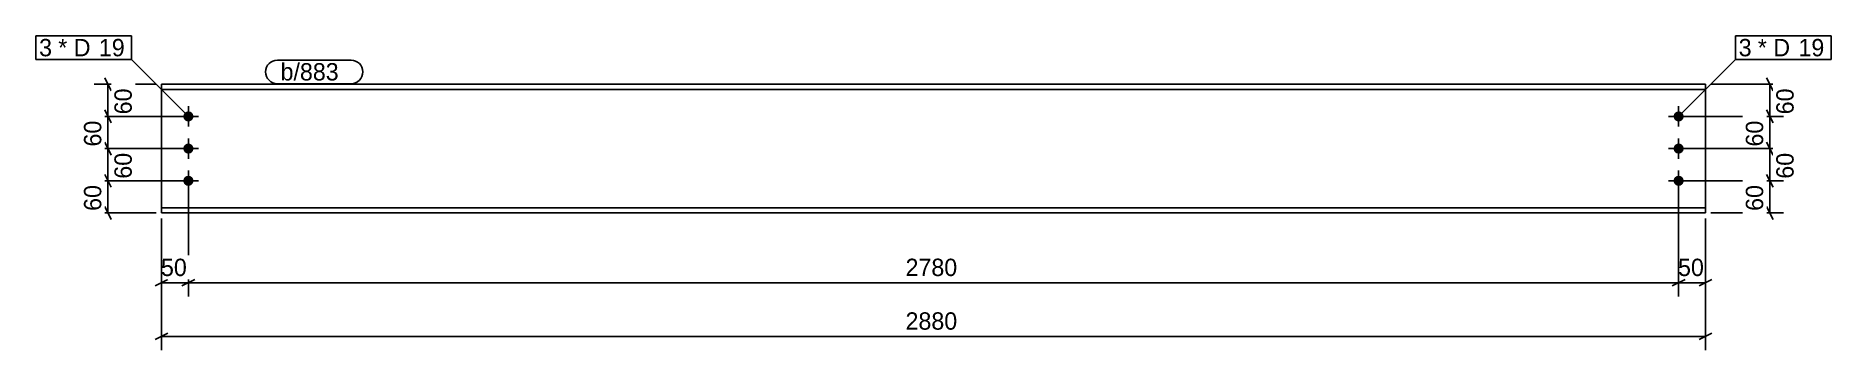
# Model space of a CAD drawing. Header units: millimetres. Extents: x 32 to 3381, y 32 to 618.
import ezdxf

# ---------------------------------------------------------------- set-up
doc = ezdxf.new("R2010")
doc.units = ezdxf.units.MM
doc.linetypes.add('DXK_LINE_DOT4', pattern=[0.9408, 0.4704, -0.4704])
doc.styles.add('Comic Sans MS', font='COMIC.TTF', dxfattribs={"height": 0.2})

msp = doc.modelspace()

# ---------------------------------------------------------------- hatches: boundary and pattern name
at = {"linetype": 'Continuous'}
for points in [[(306.9, 467.6, -1), (325.9, 467.6, -1)], [(3086.8, 467.6, -1), (3105.8, 467.6, -1)], [(306.9, 407.6, -1), (325.9, 407.6, -1)], [(3086.8, 407.6, -1), (3105.8, 407.6, -1)], [(306.9, 347.6, -1), (325.9, 347.6, -1)], [(3086.8, 347.6, -1), (3105.8, 347.6, -1)]]:
    msp.add_hatch(color=3, dxfattribs=at).paths.add_polyline_path(points)

# ---------------------------------------------------------------- linework, layer by layer
at = {"color": 8, "linetype": 'Continuous'}
for p, q in [((160.4, 539.6), (172.4, 515.6)), ((3260.4, 539.6), (3272.4, 515.6)), ((256.4, 527.6), (140.8, 527.6)), ((166.4, 467.6), (166.4, 527.6)), ((3156.3, 527.6), (3294.8, 527.6)), ((3266.4, 467.6), (3266.4, 527.6)), ((172.4, 455.6), (160.4, 479.6)), ((3272.4, 455.6), (3260.4, 479.6)), ((306.4, 467.6), (140.8, 467.6)), ((3106.3, 467.6), (3294.8, 467.6)), ((306.4, 407.6), (140.8, 407.6)), ((160.4, 419.6), (172.4, 395.6)), ((166.4, 347.6), (166.4, 407.6)), ((3106.3, 407.6), (3292, 407.6)), ((3272.4, 395.6), (3260.4, 419.6)), ((306.4, 347.6), (140.8, 347.6)), ((172.4, 335.6), (160.4, 359.6)), ((316.4, 337.6), (316.4, 132)), ((316.4, 337.6), (316.4, 132)), ((3096.3, 337.6), (3096.3, 132)), ((3106.3, 347.6), (3294.8, 347.6)), ((3272.4, 335.6), (3260.4, 359.6)), ((256.4, 287.6), (138, 287.6)), ((172.4, 275.6), (160.4, 299.6)), ((266.4, 277.6), (266.4, 132)), ((3146.3, 277.6), (3146.3, 132)), ((3156.3, 287.6), (3292, 287.6)), ((3272.4, 275.6), (3260.4, 299.6)), ((254.4, 151.6), (278.4, 163.6)), ((266.4, 157.6), (316.4, 157.6)), ((328.4, 163.6), (304.4, 151.6)), ((328.4, 163.6), (304.4, 151.6)), ((3084.3, 151.6), (3108.3, 163.6)), ((3096.3, 157.6), (3146.3, 157.6)), ((3158.3, 163.6), (3134.3, 151.6)), ((278.4, 63.6), (254.4, 51.6)), ((266.4, 57.6), (3146.3, 57.6)), ((3134.3, 51.6), (3158.3, 63.6))]:
    msp.add_line(p, q, dxfattribs=at)
at = {"color": 7, "linetype": 'Continuous'}
for p, q in [((266.4, 517.8), (266.4, 527.6)), ((266.4, 527.6), (266.4, 527.6)), ((3146.3, 527.6), (266.4, 527.6)), ((266.4, 517.8), (266.4, 517.8)), ((266.4, 517.8), (266.4, 297.4)), ((266.4, 517.8), (3146.3, 517.8)), ((3146.3, 517.8), (3146.3, 527.6)), ((3146.3, 517.8), (3146.3, 297.4)), ((266.4, 287.6), (266.4, 297.4)), ((266.4, 297.4), (266.4, 297.4)), ((3146.3, 297.4), (266.4, 297.4)), ((266.4, 287.6), (266.4, 287.6)), ((3146.3, 287.6), (266.4, 287.6)), ((3146.3, 297.4), (3146.3, 287.6))]:
    msp.add_line(p, q, dxfattribs=at)
at = {"color": 7, "linetype": 'DXK_LINE_DOT4'}
for p, q in [((266.4, 527.6), (266.4, 517.8)), ((266.4, 517.8), (266.4, 517.8)), ((3146.3, 527.6), (3146.3, 517.8)), ((266.4, 297.4), (266.4, 312.4)), ((266.4, 297.4), (266.4, 297.4)), ((266.4, 297.4), (266.4, 287.6)), ((3146.3, 287.6), (3146.3, 297.4))]:
    msp.add_line(p, q, dxfattribs=at)
at = {"color": 3, "linetype": 'Continuous'}
for p, q in [((316.4, 448.6), (316.4, 486.6)), ((3096.3, 448.6), (3096.3, 486.6)), ((335.4, 467.6), (297.4, 467.6)), ((3077.3, 467.6), (3115.3, 467.6)), ((335.4, 407.6), (297.4, 407.6)), ((316.4, 388.6), (316.4, 426.6)), ((3077.3, 407.6), (3115.3, 407.6)), ((3096.3, 388.6), (3096.3, 426.6)), ((335.4, 347.6), (297.4, 347.6)), ((316.4, 328.6), (316.4, 366.6)), ((3077.3, 347.6), (3115.3, 347.6)), ((3096.3, 328.6), (3096.3, 366.6))]:
    msp.add_line(p, q, dxfattribs=at)

# ---------------------------------------------------------------- wipeouts: each hides what was drawn before it
at = {"color": 0}
for points in [[(64.1, 579.7), (64.1, 611.7), (38, 611.7), (38, 579.7)], [(3234.4, 579.7), (3234.4, 611.7), (3208.3, 611.7), (3208.3, 579.7)]]:
    msp.add_wipeout(points, dxfattribs=at)

# ---------------------------------------------------------------- next in the draw order: wipeouts: each hides what was drawn before it
for points in [[(64.1, 579.7), (64.1, 611.7), (38, 611.7), (38, 579.7)], [(3234.4, 579.7), (3234.4, 611.7), (3208.3, 611.7), (3208.3, 579.7)], [(613.8, 534.6), (613.8, 566.6), (488.4, 566.6), (488.4, 534.6)], [(217.2, 530.1), (172.4, 530.1), (172.4, 465.1), (217.2, 465.1)], [(3317.2, 530.1), (3272.4, 530.1), (3272.4, 465.1), (3317.2, 465.1)], [(217.2, 410.1), (172.4, 410.1), (172.4, 345.1), (217.2, 345.1)], [(3153.7, 163.6), (3153.7, 208.4), (3088.8, 208.4), (3088.8, 163.6)], [(1764.9, 63.6), (1764.9, 108.4), (1647.8, 108.4), (1647.8, 63.6)]]:
    msp.add_wipeout(points, dxfattribs=at)

# ---------------------------------------------------------------- next in the draw order: linework, layer by layer
at = {"color": 7, "linetype": 'Continuous'}
for p, q in [((32, 573.7), (32, 617.7)), ((3202.3, 573.7), (3202.3, 617.7))]:
    msp.add_line(p, q, dxfattribs=at)
at = {"color": 8, "linetype": 'Continuous'}
for p, q in [((160.4, 479.6), (172.4, 455.6)), ((3260.4, 479.6), (3272.4, 455.6)), ((306.4, 467.6), (138, 467.6)), ((166.4, 407.6), (166.4, 467.6)), ((3106.3, 467.6), (3292, 467.6)), ((3266.4, 407.6), (3266.4, 467.6)), ((306.4, 407.6), (138, 407.6)), ((172.4, 395.6), (160.4, 419.6)), ((306.4, 347.6), (138, 347.6)), ((160.4, 359.6), (172.4, 335.6)), ((166.4, 287.6), (166.4, 347.6)), ((3096.3, 337.6), (3096.3, 132)), ((3146.3, 277.6), (3146.3, 32)), ((316.4, 157.6), (3096.3, 157.6)), ((3084.3, 151.6), (3108.3, 163.6))]:
    msp.add_line(p, q, dxfattribs=at)

# ---------------------------------------------------------------- next in the draw order: texts
at = {"color": 3, "style": 'Comic Sans MS'}
for p in [(210.8, 471.5), (3310.8, 471.5), (210.8, 351.5)]:
    msp.add_text('60', height=32.38, rotation=90.0002, dxfattribs=at).set_placement(p)
for s, p in [('50', (3095.2, 170)), ('2880', (1654.2, 70))]:
    msp.add_text(s, height=32.38, dxfattribs=at).set_placement(p)

# ---------------------------------------------------------------- next in the draw order: wipeouts: each hides what was drawn before it
at = {"color": 0}
for points in [[(139.9, 579.7), (139.9, 611.7), (73.7, 611.7), (73.7, 579.7)], [(3310.2, 579.7), (3310.2, 611.7), (3244, 611.7), (3244, 579.7)], [(613.8, 534.6), (613.8, 566.6), (488.4, 566.6), (488.4, 534.6)]]:
    msp.add_wipeout(points, dxfattribs=at)

# ---------------------------------------------------------------- next in the draw order: linework, layer by layer
at = {"color": 7, "linetype": 'Continuous'}
for p, q in [((482.4, 572.6), (619.8, 572.6)), ((482.4, 528.6), (619.8, 528.6))]:
    msp.add_line(p, q, dxfattribs=at)
for centre, start, end in [((482.4, 550.6), 90, 270), ((619.8, 550.6), 270, 90)]:
    msp.add_arc(centre, 22, start, end, dxfattribs=at)

# ---------------------------------------------------------------- next in the draw order: texts
at = {"color": 3, "style": 'Comic Sans MS'}
msp.add_text('b/883', height=32.38, dxfattribs=at).set_placement((488.4, 534.6))

# ---------------------------------------------------------------- next in the draw order: wipeouts: each hides what was drawn before it
at = {"color": 0}
for points in [[(139.9, 579.7), (139.9, 611.7), (73.7, 611.7), (73.7, 579.7)], [(3310.2, 579.7), (3310.2, 611.7), (3244, 611.7), (3244, 579.7)], [(160.4, 470.1), (115.6, 470.1), (115.6, 405.1), (160.4, 405.1)], [(3260.4, 470.1), (3215.6, 470.1), (3215.6, 405.1), (3260.4, 405.1)], [(160.4, 350.1), (115.6, 350.1), (115.6, 285.1), (160.4, 285.1)], [(323.9, 163.6), (323.9, 208.4), (258.9, 208.4), (258.9, 163.6)], [(1764.9, 163.6), (1764.9, 208.4), (1647.8, 208.4), (1647.8, 163.6)]]:
    msp.add_wipeout(points, dxfattribs=at)

# ---------------------------------------------------------------- next in the draw order: linework, layer by layer
at = {"color": 7, "linetype": 'Continuous'}
msp.add_line((3096.3, 467.6), (3202.3, 573.7), dxfattribs=at)
at = {"color": 8, "linetype": 'Continuous'}
for p, q in [((3106.3, 407.6), (3294.8, 407.6)), ((3260.4, 419.6), (3272.4, 395.6)), ((3266.4, 347.6), (3266.4, 407.6)), ((266.4, 277.6), (266.4, 32))]:
    msp.add_line(p, q, dxfattribs=at)

# ---------------------------------------------------------------- next in the draw order: texts
at = {"color": 3, "style": 'Comic Sans MS'}
for s, height, p in [('3', 32.4, (38, 579.7)), ('* D', 32.38, (73.7, 579.7)), ('3', 32.4, (3208.3, 579.7)), ('* D', 32.38, (3244, 579.7)), ('50', 32.38, (265.3, 170)), ('2780', 32.38, (1654.2, 170))]:
    msp.add_text(s, height=height, dxfattribs=at).set_placement(p)
for p in [(154, 411.5), (3254, 411.5), (154, 291.5)]:
    msp.add_text('60', height=32.38, rotation=90.0002, dxfattribs=at).set_placement(p)

# ---------------------------------------------------------------- next in the draw order: wipeouts: each hides what was drawn before it
at = {"color": 0}
for points in [[(194.7, 579.7), (194.7, 611.7), (149.5, 611.7), (149.5, 579.7)], [(3365.1, 579.7), (3365.1, 611.7), (3319.8, 611.7), (3319.8, 579.7)]]:
    msp.add_wipeout(points, dxfattribs=at)

# ---------------------------------------------------------------- next in the draw order: wipeouts: each hides what was drawn before it
for points in [[(194.7, 579.7), (194.7, 611.7), (149.5, 611.7), (149.5, 579.7)], [(3365.1, 579.7), (3365.1, 611.7), (3319.8, 611.7), (3319.8, 579.7)], [(3317.2, 410.1), (3272.4, 410.1), (3272.4, 345.1), (3317.2, 345.1)]]:
    msp.add_wipeout(points, dxfattribs=at)

# ---------------------------------------------------------------- next in the draw order: linework, layer by layer
at = {"color": 7, "linetype": 'Continuous'}
for p, q in [((32, 617.7), (210.3, 617.7)), ((210.3, 573.7), (210.3, 617.7)), ((3202.3, 617.7), (3380.7, 617.7)), ((3380.7, 573.7), (3380.7, 617.7)), ((32, 573.7), (210.3, 573.7)), ((316.4, 467.6), (210.3, 573.7)), ((3202.3, 573.7), (3380.7, 573.7))]:
    msp.add_line(p, q, dxfattribs=at)
at = {"color": 8, "linetype": 'Continuous'}
for p, q in [((3106.3, 347.6), (3292, 347.6)), ((3260.4, 359.6), (3272.4, 335.6)), ((3266.4, 287.6), (3266.4, 347.6))]:
    msp.add_line(p, q, dxfattribs=at)

# ---------------------------------------------------------------- next in the draw order: texts
at = {"color": 3, "style": 'Comic Sans MS'}
for p in [(149.5, 579.7), (3319.8, 579.7)]:
    msp.add_text('19', height=32.38, dxfattribs=at).set_placement(p)
msp.add_text('60', height=32.38, rotation=90.0002, dxfattribs=at).set_placement((3310.8, 351.5))

# ---------------------------------------------------------------- next in the draw order: wipeouts: each hides what was drawn before it
at = {"color": 0}
msp.add_wipeout([(3260.4, 350.1), (3215.6, 350.1), (3215.6, 285.1), (3260.4, 285.1)], dxfattribs=at)

# ---------------------------------------------------------------- next in the draw order: texts
at = {"color": 3, "style": 'Comic Sans MS'}
msp.add_text('60', height=32.38, rotation=90.0002, dxfattribs=at).set_placement((3254, 291.5))

doc.saveas('drawing.dxf')
